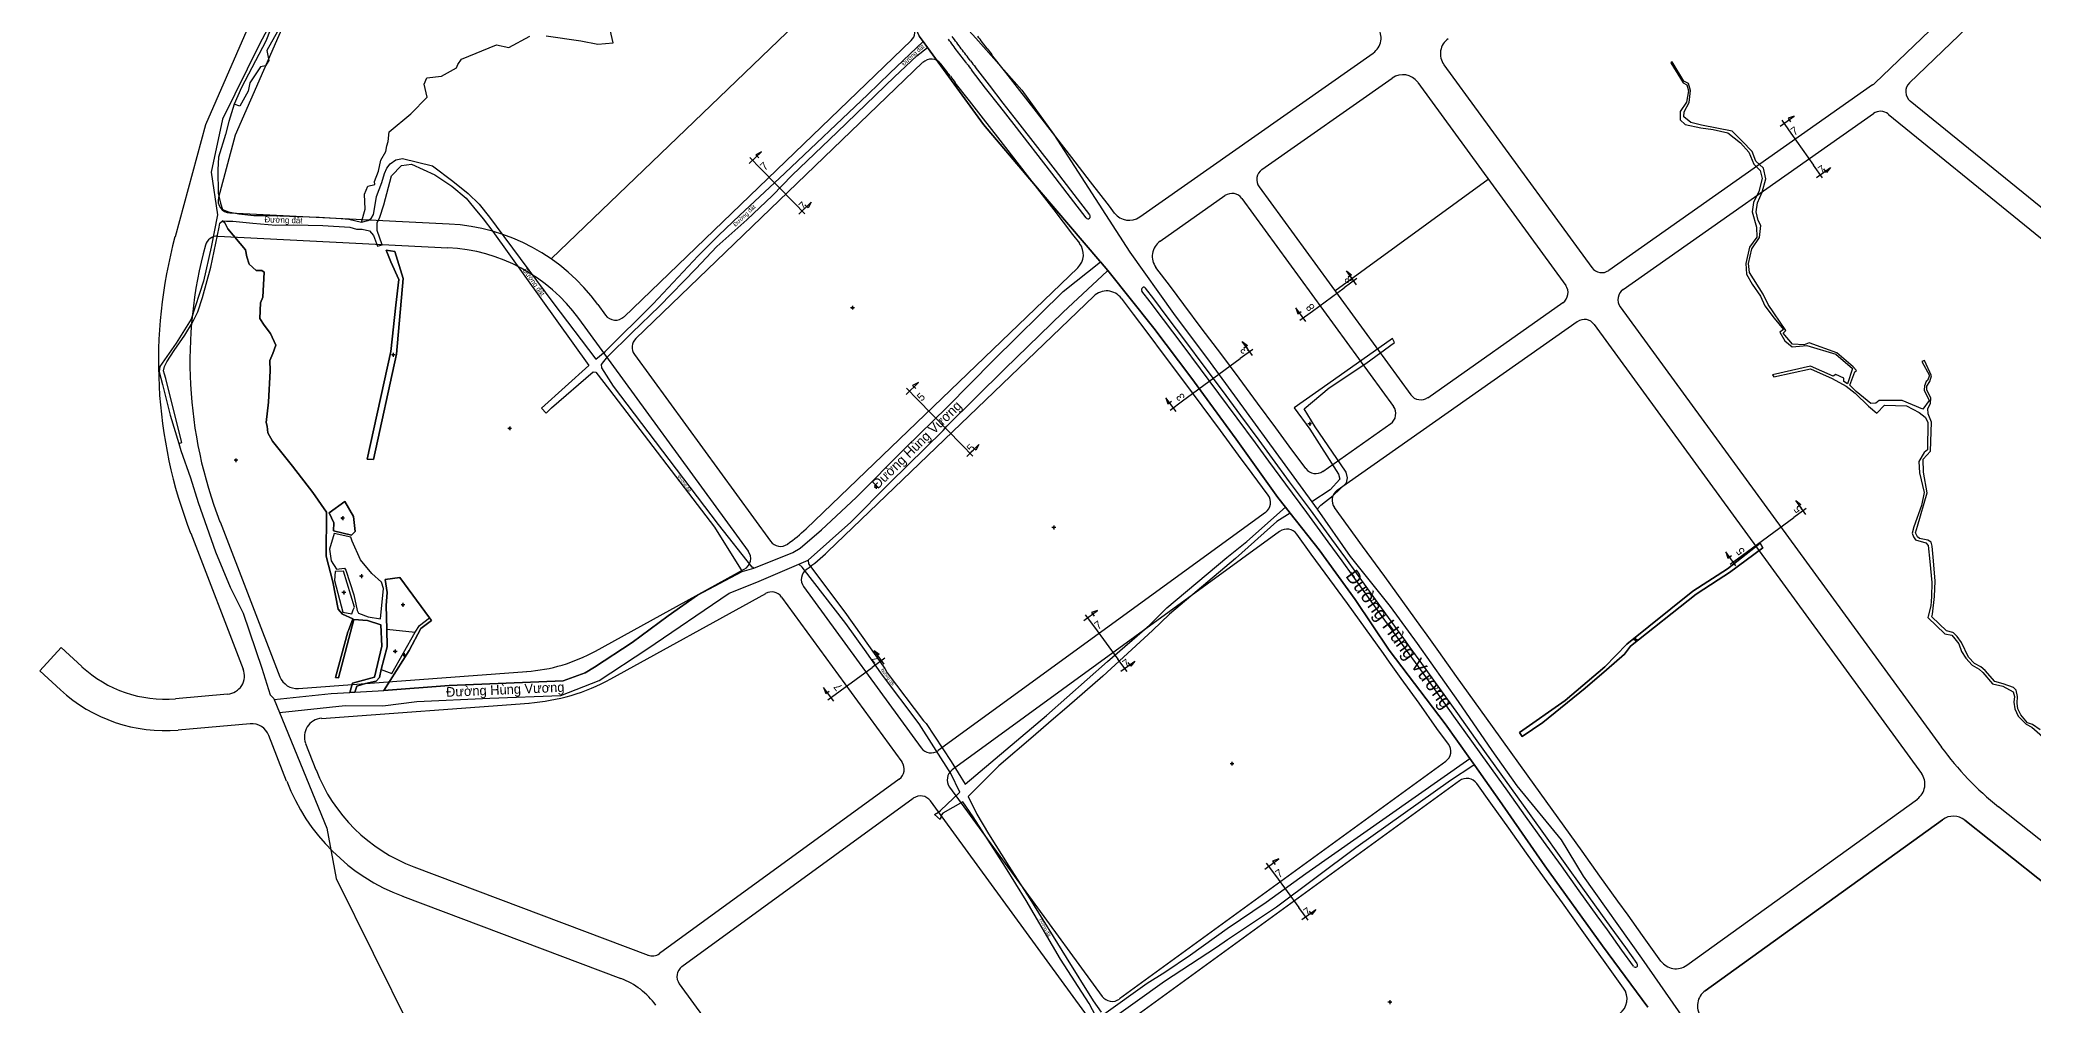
# Model space of a CAD drawing. Extents: x 548357 to 553331, y 1835329 to 1842351.
# Drawn here: x 548357 to 549654, y 1841037 to 1841666 of the extents above; entities that cross this region are included whole.
import ezdxf

# ---------------------------------------------------------------- set-up
doc = ezdxf.new("R2010")
doc.units = 0
for name, color, linetype in [('Level 1', 7, 'Continuous'), ('Level 10', 7, 'Continuous'), ('Level 11', 7, 'Continuous'), ('Level 30', 7, 'Continuous'), ('Level 31', 7, 'Continuous'), ('Level 5', 7, 'Continuous')]:
    doc.layers.add(name, color=color, linetype=linetype)

msp = doc.modelspace()

# ---------------------------------------------------------------- linework, layer by layer
at = {"layer": 'Level 1'}
for points in [[(549489, 1841609.8), (549498.1, 1841616.2)], [(549490.1, 1841613.6), (549495.9, 1841605.3)], [(549498.1, 1841616.2), (549494.2, 1841614.9), (549495.8, 1841612.6)], [(549495.9, 1841605.3), (549510.7, 1841584.4)], [(548818.2, 1841585.4), (548826.2, 1841593.1)], [(548818.6, 1841589.3), (548825.7, 1841582.1)], [(548826.2, 1841593.1), (548822.5, 1841591.2), (548824.5, 1841589.2)], [(548825.7, 1841582.1), (548847.3, 1841559.9)], [(549516.6, 1841576.1), (549510.7, 1841584.4)], [(549512.6, 1841576.4), (549521.7, 1841582.9)], [(549521.7, 1841582.9), (549519.2, 1841579.6), (549517.5, 1841581.9)], [(548854.3, 1841552.7), (548847.3, 1841559.9)], [(548850.4, 1841552.4), (548858.4, 1841560.2)], [(548858.4, 1841560.2), (548856.4, 1841556.5), (548854.4, 1841558.5)], [(549213.6, 1841510.5), (549205.4, 1841504.5)], [(549213.3, 1841506.5), (549206.8, 1841515.5)], [(549206.8, 1841515.5), (549210.1, 1841513), (549207.8, 1841511.4)], [(549184.7, 1841489.4), (549205.4, 1841504.5)], [(549180.3, 1841482.5), (549173.8, 1841491.5)], [(549173.8, 1841491.5), (549175.1, 1841487.5), (549177.4, 1841489.2)], [(549176.5, 1841483.4), (549184.7, 1841489.4)], [(549145.6, 1841460.5), (549139, 1841469.5)], [(549139, 1841469.5), (549142.3, 1841467), (549140, 1841465.3)], [(549100.2, 1841430.9), (549137.7, 1841458.4)], [(549145.8, 1841464.4), (549137.7, 1841458.4)], [(548920.2, 1841435.1), (548928.2, 1841442.9)], [(548928.2, 1841442.9), (548924.5, 1841441), (548926.5, 1841439)], [(548920.6, 1841439.1), (548927.7, 1841431.8)], [(548927.7, 1841431.8), (548956.5, 1841402.2)], [(549095.9, 1841424), (549089.3, 1841433)], [(549089.3, 1841433), (549090.6, 1841429), (549092.9, 1841430.7)], [(549092, 1841424.9), (549100.2, 1841430.9)], [(548963.6, 1841395), (548956.5, 1841402.2)], [(548959.7, 1841394.7), (548967.6, 1841402.5)], [(548967.6, 1841402.5), (548965.6, 1841398.8), (548963.6, 1841400.8)], [(549505.8, 1841357), (549499.2, 1841366)], [(549499.2, 1841366), (549502.5, 1841363.5), (549500.2, 1841361.8)], [(549464.6, 1841330.5), (549497.8, 1841355)], [(549506, 1841360.9), (549497.8, 1841355)], [(549460.2, 1841323.6), (549453.6, 1841332.6)], [(549453.6, 1841332.6), (549455, 1841328.6), (549457.3, 1841330.3)], [(549456.4, 1841324.5), (549464.6, 1841330.5)], [(549035.8, 1841287.9), (549044.8, 1841294.5)], [(549036.8, 1841291.7), (549042.8, 1841283.5)], [(549044.8, 1841294.5), (549040.9, 1841293.1), (549042.6, 1841290.8)], [(549042.8, 1841283.5), (549058, 1841262.8)], [(548906.3, 1841263.4), (548898.1, 1841257.4)], [(548906, 1841259.4), (548899.4, 1841268.4)], [(548899.4, 1841268.4), (548902.8, 1841265.9), (548900.5, 1841264.2)], [(549064, 1841254.7), (549058, 1841262.8)], [(549060, 1841254.9), (549069, 1841261.5)], [(549069, 1841261.5), (549066.5, 1841258.2), (549064.8, 1841260.5)], [(548877.4, 1841242.2), (548898.1, 1841257.4)], [(548873.1, 1841235.3), (548866.5, 1841244.2)], [(548866.5, 1841244.2), (548867.9, 1841240.3), (548870.1, 1841242)], [(548869.2, 1841236.2), (548877.4, 1841242.2)], [(549153.7, 1841126.1), (549162.7, 1841132.7)], [(549162.7, 1841132.7), (549158.7, 1841131.3), (549160.4, 1841129.1)], [(549154.6, 1841130), (549160.6, 1841121.8)], [(549160.6, 1841121.8), (549175.8, 1841101.1)], [(549181.8, 1841092.9), (549175.8, 1841101.1)], [(549177.8, 1841093.2), (549186.8, 1841099.8)], [(549186.8, 1841099.8), (549184.3, 1841096.4), (549182.7, 1841098.7)]]:
    msp.add_lwpolyline(points, dxfattribs=at)
at = {"layer": 'Level 10'}
for p, q in [((548931.4, 1841664.9), (548934.2, 1841661.1)), ((549046.7, 1841521.5), (549051.4, 1841515.7)), ((549184.3, 1841365.2), (549187.7, 1841360.4)), ((549167.1, 1841361.7), (549170.2, 1841357.8)), ((548850.4, 1841324.6), (548856.6, 1841327.2)), ((548813.6, 1841319.9), (548821.1, 1841322.1)), ((548582.3, 1841282.2), (548600.8, 1841280.4)), ((548509, 1841236.5), (548512.4, 1841228.1)), ((548558.3, 1841241), (548561.6, 1841241.2)), ((548561.6, 1841241.2), (548580.4, 1841242.3)), ((549287, 1841198), (549290.3, 1841193.4))]:
    msp.add_line(p, q, dxfattribs=at)
for points in [[(548920.6, 1841973.4), (548905.6, 1841948.3), (548883.1, 1841891.2), (548875.5, 1841841.5), (548856.5, 1841773.4), (548858.7, 1841763.5), (548874.2, 1841755.2), (548908.5, 1841712.8), (548928.8, 1841668.4), (548931.4, 1841664.9)], [(548928.9, 1841956.7), (548908.4, 1841916.8), (548896.9, 1841859.9), (548911.2, 1841820), (548915.3, 1841786.8), (548920.3, 1841787.9), (548922.6, 1841778), (548921.5, 1841719.6), (548939.5, 1841695.8), (548965.7, 1841667.1), (548995.6, 1841633.2), (549016.4, 1841604.4), (549065.9, 1841527.7), (549094.2, 1841487.7), (549118.2, 1841455.8), (549184.3, 1841365.2)], [(548511.8, 1841686.3), (548499.5, 1841663.2), (548475.5, 1841614.3), (548468, 1841579.9), (548472.1, 1841552.1), (548468, 1841530.9), (548463.1, 1841508.9), (548455, 1841484.1), (548445.2, 1841468.4), (548434.6, 1841453.3), (548434.1, 1841449.8), (548436.3, 1841441.5), (548441.4, 1841421.6), (548447, 1841403.1)], [(548509.7, 1841680.5), (548503.6, 1841665.2), (548487.7, 1841634.9), (548483, 1841624.1), (548479.6, 1841612.8), (548477.3, 1841604.4), (548472.8, 1841589.7), (548472.3, 1841581.3), (548472.5, 1841566.2), (548474.2, 1841559.7), (548475.3, 1841555.6), (548479.4, 1841554), (548486, 1841552.6), (548495.7, 1841551.6), (548506.3, 1841551.7), (548538.2, 1841550.5), (548552.6, 1841549.6), (548557.5, 1841549.3), (548565.9, 1841547.3), (548569.9, 1841548.4), (548572.1, 1841549.6), (548573.7, 1841552.3), (548574.1, 1841554.6), (548575.6, 1841564), (548579, 1841573.1), (548580.8, 1841579), (548582.3, 1841582.4), (548584.4, 1841585.2), (548588.2, 1841587.9), (548592.5, 1841588.8), (548612, 1841584), (548625.3, 1841573.9), (548635.3, 1841565.9), (548642.4, 1841559), (548649.2, 1841550.6), (548653.4, 1841544.7), (548690.4, 1841494.9), (548718.4, 1841458), (548724.4, 1841463.1), (548755.7, 1841494.2), (548784.9, 1841525.4), (548798.3, 1841538.8), (548811.8, 1841551.7), (548841.4, 1841579.2), (548895.3, 1841630.5), (548909.7, 1841644.3), (548931.4, 1841664.9)], [(548931.4, 1841664.9), (548928.8, 1841668.4)], [(549402.9, 1841036.1), (549373.5, 1841076), (549335.8, 1841128.1), (549306.3, 1841170.8), (549290.3, 1841193.4), (549287, 1841198), (549271, 1841220.6), (549234.5, 1841268.5), (549234.5, 1841268.5), (549212.4, 1841301.6), (549189, 1841334), (549170.2, 1841357.8), (549167.1, 1841361.7), (549162.1, 1841368.1), (549135, 1841406), (549105.6, 1841446.4), (549081.4, 1841478.2), (549051.4, 1841515.7), (549046.7, 1841521.5), (549046.4, 1841521.9), (549006.8, 1841568.1), (548970.7, 1841610.9), (548934.2, 1841661.1), (548931.4, 1841664.9)], [(548821.1, 1841322.1), (548820.1, 1841322.6), (548798.2, 1841350.4), (548729.8, 1841440.5), (548722.3, 1841452.5), (548722, 1841454.6), (548725.9, 1841459.7), (548741.7, 1841475.3), (548759.8, 1841492.5), (548783.5, 1841516.9), (548797, 1841531.5), (548816.6, 1841548.8), (548833.3, 1841564.6), (548846.2, 1841577.8), (548875.3, 1841605.8), (548912.6, 1841641.9), (548927.3, 1841655.5), (548934.2, 1841661.1)], [(548934.2, 1841661.1), (548970.7, 1841610.9), (549006.8, 1841568.1), (549046.4, 1841521.9), (549046.7, 1841521.5)], [(549586.2, 1841447.4), (549584.9, 1841444.2), (549584.1, 1841443.6), (549583, 1841440.7), (549582.8, 1841437.8), (549585.9, 1841431.2), (549581.8, 1841425.6), (549568.3, 1841431.1), (549553.5, 1841431.1), (549551.3, 1841429.4), (549548.1, 1841429.3), (549538.4, 1841437), (549534.4, 1841441.2), (549537.7, 1841449.9), (549538.7, 1841450.7), (549536.6, 1841453.1), (549525.9, 1841462.1), (549507.8, 1841468.8), (549504.6, 1841467.4), (549497, 1841467.8), (549491, 1841475), (549492.7, 1841476.7), (549481.1, 1841493.7), (549477.9, 1841500.4), (549469, 1841514.4), (549468.5, 1841520.3), (549470.6, 1841530), (549475.5, 1841537.3), (549476.4, 1841545), (549474.6, 1841548.4), (549473.3, 1841554.1), (549474.3, 1841559.9), (549477.2, 1841566.8), (549479.6, 1841575.5), (549478.2, 1841582.5), (549473.2, 1841587.1), (549470.9, 1841593.3), (549464.3, 1841600.1), (549457.7, 1841606.5), (549437.8, 1841610.5), (549430.8, 1841612.1), (549426.3, 1841615.9), (549426.6, 1841619.2), (549429.9, 1841625.2), (549430.7, 1841632.9), (549429.3, 1841637.5), (549426.4, 1841639.1), (549418.8, 1841651.6), (549417.9, 1841651.1), (549425.8, 1841638.1)], [(549425.8, 1841638.1), (549428.3, 1841636.7), (549429.4, 1841632.8), (549428.1, 1841625.5), (549423.9, 1841619.4), (549424, 1841613.9), (549427.3, 1841610.9), (549437.4, 1841608.8), (549445.4, 1841607.7), (549454.9, 1841605.4), (549463.3, 1841599), (549468.7, 1841592.8), (549471.9, 1841585.1), (549476.1, 1841581), (549477.3, 1841575.8), (549475.1, 1841567.3), (549471.6, 1841560.1), (549470.9, 1841554.1), (549473.6, 1841544.1), (549473.8, 1841537.6), (549469.1, 1841531.1), (549466.6, 1841520.3), (549467.1, 1841513.4), (549470.9, 1841506.8), (549476.3, 1841499), (549479, 1841492.7), (549485.1, 1841484.8), (549491.1, 1841477.3), (549488.9, 1841475.6), (549492.1, 1841470.1), (549496.9, 1841466.1), (549506.4, 1841466.9), (549525.3, 1841461.4), (549536.1, 1841452.1), (549532.8, 1841442), (549530.5, 1841443.5), (549530.5, 1841445.6), (549525.2, 1841448), (549523.6, 1841447.1), (549508.7, 1841453.5), (549484, 1841447.9), (549484.8, 1841446.5), (549508.7, 1841451.7), (549522.9, 1841445.4), (549532, 1841440.6), (549537.8, 1841435.9), (549546.5, 1841427.4), (549551.9, 1841423), (549556.8, 1841428.1), (549571.3, 1841427.7), (549579.4, 1841423.4), (549583.3, 1841420.4)], [(548501.6, 1841498.4), (548502.6, 1841514.8), (548500.9, 1841515.7), (548497.2, 1841515.9), (548492.8, 1841519.9), (548491.2, 1841524.6), (548490.4, 1841529.3), (548478.8, 1841542.9), (548476.9, 1841546.8), (548475.5, 1841548.1), (548475.5, 1841548.1), (548478, 1841548), (548482.1, 1841548), (548495.1, 1841546.7), (548510, 1841545.3), (548521.5, 1841545.5), (548540.6, 1841545.1), (548558.3, 1841544.1), (548562.5, 1841542.7), (548566.2, 1841542.8), (548571.1, 1841541.7), (548573.7, 1841538.7), (548576.3, 1841531.7), (548579.2, 1841532.6), (548576, 1841541.8), (548576.1, 1841546.9), (548577.7, 1841550.5), (548580.4, 1841558.5), (548585.4, 1841577.5), (548591.9, 1841584.2), (548598.3, 1841585.1), (548613.6, 1841578.1), (548624.7, 1841570.8), (548633.9, 1841563), (548638.8, 1841557.1), (548645, 1841549.5), (548651.4, 1841541.1), (548713.8, 1841453.9), (548682.9, 1841426.2), (548686, 1841422.9), (548689.5, 1841426.4), (548716.6, 1841449.8), (548718.3, 1841449.7), (548727.2, 1841438.1), (548795.6, 1841348.6), (548813.6, 1841319.9), (548784.6, 1841304.4), (548765.3, 1841291), (548741.9, 1841273.5), (548717.4, 1841257.6), (548711.3, 1841253.9), (548697.1, 1841248.6), (548622.9, 1841245.6)], [(548475.5, 1841548.1), (548475.5, 1841548.1), (548482.1, 1841548), (548495.1, 1841546.7), (548510, 1841545.3), (548521.5, 1841545.5), (548540.6, 1841545.1), (548558.3, 1841544.1), (548562.5, 1841542.7), (548566.2, 1841542.8), (548571.1, 1841541.7), (548573.7, 1841538.7), (548576.3, 1841531.7), (548579.2, 1841532.6), (548576, 1841541.8), (548576.1, 1841546.9), (548577.7, 1841550.5), (548580.4, 1841558.5), (548585.4, 1841577.5), (548591.9, 1841584.2), (548598.3, 1841585.1), (548613.6, 1841578.1), (548624.7, 1841570.8), (548633.9, 1841563), (548638.8, 1841557.1), (548645, 1841549.5), (548651.4, 1841541.1), (548713.8, 1841453.9), (548682.9, 1841426.2), (548686, 1841422.9), (548689.5, 1841426.4), (548716.6, 1841449.8), (548718.3, 1841449.7), (548727.2, 1841438.1), (548795.6, 1841348.6), (548813.6, 1841319.9)], [(548447, 1841403.1), (548448.9, 1841403.8), (548440, 1841439.2), (548438.5, 1841445.5), (548437.6, 1841448.4), (548437, 1841450.5), (548437.7, 1841453.3), (548439.1, 1841456.4), (548443.9, 1841463.7), (548450.9, 1841473.6), (548455.8, 1841482), (548459.4, 1841489), (548462.4, 1841498.2), (548467.8, 1841517.9), (548473.2, 1841544.1), (548473.7, 1841546.7), (548475.5, 1841548.1)], [(548475.5, 1841548.1), (548476.9, 1841546.8), (548478.8, 1841542.9), (548490.4, 1841529.3), (548491.2, 1841524.6), (548492.8, 1841519.9), (548497.2, 1841515.9), (548500.9, 1841515.7), (548502.6, 1841514.8), (548501.6, 1841498.4), (548500.1, 1841494.7), (548499.7, 1841484.6), (548502.5, 1841480.3), (548506.6, 1841474.8), (548510.2, 1841467.1), (548508.2, 1841461.7), (548506.2, 1841457.2), (548506.5, 1841450.5), (548505.4, 1841430), (548503.8, 1841416.8), (548504.4, 1841414.4), (548504.8, 1841410.1), (548508, 1841404.7), (548520.9, 1841388.3), (548534.1, 1841371.2), (548543, 1841358.5), (548542.8, 1841329.7), (548547.3, 1841313), (548550.6, 1841295.3), (548553.4, 1841292), (548560.3, 1841289.1), (548557.3, 1841281.5), (548556.9, 1841280.6), (548549, 1841250.8), (548550.8, 1841250.6), (548560.9, 1841288.6), (548569.8, 1841287.9), (548578.4, 1841285.1), (548579.1, 1841271.2), (548574.3, 1841251), (548560.1, 1841247.2), (548558.3, 1841241)], [(548593, 1841510.5), (548588.7, 1841461.3), (548573.7, 1841392.7), (548569.5, 1841392.9), (548584.9, 1841463), (548588.2, 1841493.3), (548590.1, 1841510), (548585, 1841521.4), (548581.9, 1841529.1), (548587.5, 1841528.2), (548593, 1841510.5)], [(548821.1, 1841322.1), (548846.6, 1841332.1), (548851.4, 1841335), (548865.2, 1841346.9), (548887.7, 1841368.1), (548919.9, 1841400.4), (548947, 1841426.9), (548977.2, 1841457.4), (549022.4, 1841502.1), (549046.7, 1841521.5)], [(548856.6, 1841327.2), (548884.3, 1841352), (548909.6, 1841377.5), (548944.3, 1841411.6), (548946.7, 1841414.4), (548984.3, 1841451.6), (549022.4, 1841488.7), (549051, 1841515.4), (549051.4, 1841515.7)], [(549051.4, 1841515.7), (549081.4, 1841478.2), (549105.6, 1841446.4), (549135, 1841406), (549162.1, 1841368.1), (549167.1, 1841361.7)], [(548622.9, 1841245.6), (548580.4, 1841242.3), (548596.8, 1841268.4), (548604.4, 1841282.7), (548611.3, 1841288), (548610.1, 1841289.7), (548590.7, 1841315.9), (548581.2, 1841314.6), (548582.6, 1841306.2), (548581.8, 1841297.6), (548582.3, 1841282.2), (548582.5, 1841270.7), (548578.6, 1841256), (548577.5, 1841250.9), (548575.5, 1841248.4), (548568.4, 1841246.9), (548562.9, 1841245.1), (548561.6, 1841241.2), (548558.3, 1841241), (548560.1, 1841247.2), (548574.3, 1841251), (548579.1, 1841271.2), (548578.4, 1841285.1), (548569.8, 1841287.9), (548560.9, 1841288.6), (548550.8, 1841250.6), (548549, 1841250.8), (548556.9, 1841280.6), (548557.3, 1841281.5), (548560.3, 1841289.1), (548553.4, 1841292), (548550.6, 1841295.3), (548547.3, 1841313), (548542.8, 1841329.7), (548543, 1841358.5), (548534.1, 1841371.2), (548520.9, 1841388.3), (548508, 1841404.7), (548504.8, 1841410.1), (548504.4, 1841414.4), (548503.8, 1841416.8), (548505.4, 1841430), (548506.5, 1841450.5), (548506.2, 1841457.2), (548508.2, 1841461.7), (548510.2, 1841467.1), (548506.6, 1841474.8), (548502.5, 1841480.3), (548499.7, 1841484.6), (548500.1, 1841494.7), (548501.6, 1841498.4)], [(549187.7, 1841360.4), (549190.2, 1841363), (549198.2, 1841369.4), (549206.8, 1841377.6), (549207.4, 1841380.9), (549206.6, 1841384.5), (549206.2, 1841385.2), (549186.5, 1841414), (549179.2, 1841425.8), (549195.5, 1841439.4), (549219.3, 1841455.2), (549238.1, 1841468.9), (549236.8, 1841471.5), (549194.6, 1841441.7), (549172.7, 1841426.4), (549183, 1841412.4), (549201.7, 1841383.2), (549202.4, 1841380), (549196.2, 1841372.9), (549184.3, 1841365.2)], [(549658.3, 1841216.7), (549653.3, 1841220.2), (549650, 1841221.2), (549645.6, 1841226.5), (549643.6, 1841230.3), (549643.3, 1841234.2), (549643.4, 1841238.5), (549642.5, 1841242.5), (549640.8, 1841244.2), (549634.2, 1841246.7), (549628.8, 1841248.1), (549622.4, 1841255.4), (549619.7, 1841257.7), (549615.4, 1841259.9), (549611.5, 1841264.1), (549607.1, 1841273.6), (549604.1, 1841277.4), (549601.9, 1841279.8), (549601.3, 1841280.1), (549597.3, 1841281.1), (549587.8, 1841290.4), (549588.2, 1841292), (549589.4, 1841303.5), (549589.9, 1841313.5), (549588.7, 1841326.7), (549588, 1841336.4), (549587.3, 1841338.9), (549585.2, 1841340.2), (549579.7, 1841341.4), (549578.3, 1841342.5), (549577.1, 1841344.9), (549578.3, 1841349.3), (549584.7, 1841371), (549582.2, 1841384.6), (549582, 1841392.9), (549586.9, 1841398.1), (549587.4, 1841417), (549585.3, 1841422.5), (549585.2, 1841426), (549586.9, 1841429.2), (549587, 1841433), (549584.4, 1841437.9), (549584.4, 1841440.5), (549586.3, 1841443.5), (549587.5, 1841447.3), (549582.9, 1841457.1), (549581.3, 1841456.6), (549586.2, 1841447.4)], [(549583.3, 1841420.4), (549585.1, 1841417), (549584.8, 1841399.1), (549582.7, 1841397.4), (549579.2, 1841391.4), (549579.7, 1841384.1), (549582.8, 1841371.2), (549580.9, 1841362.7), (549576.1, 1841348.8), (549574.9, 1841344.8), (549575.7, 1841342.3), (549577.1, 1841340.5), (549583.7, 1841338.4), (549585.3, 1841336.7), (549586.4, 1841326.4), (549587.6, 1841312.6), (549587.5, 1841303.6), (549587.1, 1841297.5), (549585.4, 1841290.7), (549585.1, 1841289.8), (549596.2, 1841279.3), (549600.8, 1841278.4), (549602.7, 1841276), (549605.2, 1841272.7), (549607, 1841267.8), (549609.8, 1841263.4), (549614, 1841258.8), (549618.4, 1841256.2), (549621, 1841254.1), (549627.2, 1841246.7), (549634, 1841245.1), (549640.7, 1841241.5), (549641.4, 1841238.4), (549641.1, 1841234.8), (549641.8, 1841230.3), (549643.9, 1841225.6), (549649, 1841220.4), (549652.7, 1841218.4), (549663.3, 1841209.1)], [(548447, 1841403.1), (548448.3, 1841398.7), (548454.5, 1841380.8), (548459.6, 1841364.7), (548470.9, 1841332.7), (548480.3, 1841309.7), (548488.9, 1841292.6), (548501, 1841256.9), (548506.5, 1841239.5), (548508.8, 1841237.1), (548509, 1841236.5)], [(548561.8, 1841345.9), (548559.4, 1841343.5), (548547.6, 1841346.4), (548547.8, 1841351.6), (548544.8, 1841358.1), (548554.9, 1841365.5), (548560.6, 1841355.7), (548561.8, 1841345.9)], [(548856.6, 1841327.2), (548856.8, 1841324.9), (548880.4, 1841293.4), (548906.4, 1841256.7), (548907.9, 1841253.9), (548931.5, 1841222.5), (548933.2, 1841220.8), (548949.5, 1841196.1), (548958.7, 1841181.3), (549011.7, 1841226.1), (549051.2, 1841261.3), (549078.7, 1841284.8), (549090, 1841296.2), (549128.9, 1841329), (549141.9, 1841339.3), (549167.1, 1841361.7)], [(549170.2, 1841357.8), (549161.5, 1841352.3), (549134.5, 1841328.2), (549091.7, 1841292.1), (549080.5, 1841281.5), (549048.2, 1841251.6), (549024.8, 1841231.2), (549014.6, 1841222.5), (549003, 1841212.4), (548980.6, 1841193.3), (548960.7, 1841173.4), (548966.2, 1841161.8), (548973.9, 1841149.1), (548987.1, 1841128), (549000.8, 1841106.7), (549024.3, 1841068.6), (549042, 1841040.2), (549047.2, 1841033)], [(549170.2, 1841357.8), (549189, 1841334), (549212.4, 1841301.6), (549234.5, 1841268.5), (549234.5, 1841268.5), (549271, 1841220.6), (549287, 1841198)], [(549187.7, 1841360.4), (549209.1, 1841329.6), (549235.2, 1841297.1), (549252.9, 1841272.9), (549279.4, 1841235.2), (549301.4, 1841203.3), (549317.6, 1841180.2), (549346.4, 1841145.2), (549360.8, 1841121.4), (549398.8, 1841068), (549434.6, 1841016.7), (549488, 1840943.8), (549493.3, 1840936.8), (549497.1, 1840931.4), (549508.4, 1840916.1), (549558.6, 1840850.1), (549590.5, 1840810), (549641.6, 1840748.2), (549643.7, 1840750), (549647, 1840746.2), (549644.9, 1840744.4), (549669.5, 1840714.9)], [(548580.1, 1841308.7), (548578.9, 1841312.9), (548572.6, 1841318.5), (548565.2, 1841327.5), (548559.8, 1841339.6), (548558.8, 1841342.1), (548548, 1841344.6), (548545.1, 1841334.4), (548546.1, 1841326.7), (548549.5, 1841321.3), (548554.8, 1841321.9), (548555.7, 1841320.7), (548560.8, 1841304.6), (548563, 1841294.4), (548563.4, 1841293.5), (548564, 1841292.7), (548570.2, 1841290.4), (548578.2, 1841288.9), (548580.1, 1841308.7)], [(549477.8, 1841335.2), (549456, 1841319.2), (549448.7, 1841314.5), (549434.4, 1841305), (549391.7, 1841271.3), (549387.8, 1841266.1), (549376.1, 1841255.7), (549362.2, 1841243.8), (549334.6, 1841221.4), (549321.2, 1841212.4), (549319.4, 1841215.1), (549349.1, 1841235.8), (549374.9, 1841257.7), (549389.3, 1841272.5), (549432.1, 1841307.1), (549454.7, 1841321.5), (549476.1, 1841338.2), (549477.8, 1841335.2)], [(548512.4, 1841228.1), (548555.2, 1841232.6), (548579.8, 1841232.3), (548601.8, 1841235.1), (548649.4, 1841237.3), (548695.5, 1841239), (548720.4, 1841248.8), (548751.6, 1841269.2), (548805.1, 1841305.8), (548823, 1841312.9), (548850.4, 1841324.6)], [(548561.3, 1841296.5), (548559, 1841304.4), (548554.2, 1841320), (548548.8, 1841319.9), (548548.2, 1841313.9), (548553.8, 1841293.4), (548559.5, 1841292.3), (548560.4, 1841294.8), (548561.3, 1841296.5)], [(548580.4, 1841242.3), (548622.9, 1841245.6), (548697.1, 1841248.6), (548711.3, 1841253.9), (548717.4, 1841257.6), (548741.9, 1841273.5), (548765.3, 1841291), (548784.6, 1841304.4), (548813.6, 1841319.9)], [(548582.3, 1841282.2), (548581.8, 1841297.6), (548582.6, 1841306.2), (548581.2, 1841314.6), (548590.7, 1841315.9), (548610.1, 1841289.7)], [(549047.9, 1841022.5), (549039.3, 1841038.6), (549020.7, 1841067.5), (548998.3, 1841105.6), (548984.9, 1841127.3), (548963.9, 1841160.1), (548957.2, 1841169.9), (548944.1, 1841162.4), (548943.2, 1841161.3), (548942.3, 1841158.3), (548938.8, 1841161.7), (548941.3, 1841163.1), (548942.6, 1841164.2), (548955.1, 1841176.2), (548949.3, 1841188.3), (548928.7, 1841220.6), (548904.3, 1841253.3), (548894.3, 1841267.5), (548881.1, 1841285.9), (548852.5, 1841322.7), (548850.4, 1841324.6)], [(548610.1, 1841289.7), (548611.3, 1841288), (548604.4, 1841282.7), (548596.8, 1841268.4), (548580.4, 1841242.3)], [(548600.8, 1841280.4), (548603.5, 1841284.6), (548610.1, 1841289.7)], [(548578.6, 1841256), (548582.5, 1841270.7), (548582.3, 1841282.2)], [(548578.6, 1841256), (548585.6, 1841253.4), (548600.8, 1841280.4)], [(548561.6, 1841241.2), (548562.9, 1841245.1), (548568.4, 1841246.9), (548575.5, 1841248.4), (548577.5, 1841250.9), (548578.6, 1841256)], [(548509, 1841236.5), (548546.2, 1841240.3), (548558.3, 1841241)], [(548512.4, 1841228.1), (548543.2, 1841152.6), (548549.4, 1841120), (548597.6, 1841022.7)], [(549049, 1841031.6), (549077.2, 1841051.8), (549088.5, 1841059), (549105.2, 1841070.3), (549129.1, 1841087.3), (549154.5, 1841104.5), (549180.4, 1841123.1), (549287, 1841198)], [(549290.3, 1841193.4), (549289, 1841193.2), (549274.4, 1841183.7), (549212.8, 1841139.8), (549161.2, 1841101.2), (549129.3, 1841080.1), (549122.3, 1841075.1), (549088.4, 1841052.8), (549050.2, 1841025.5)], [(549290.3, 1841193.4), (549306.3, 1841170.8), (549335.8, 1841128.1), (549373.5, 1841076), (549402.9, 1841036.1)]]:
    msp.add_lwpolyline(points, dxfattribs=at)
for points in [[(548593, 1841510.5), (548587.5, 1841528.2), (548581.9, 1841529.1), (548585, 1841521.4), (548590.1, 1841510), (548588.2, 1841493.3), (548584.9, 1841463), (548569.5, 1841392.9), (548573.7, 1841392.7), (548588.7, 1841461.3)], [(549196.2, 1841372.9), (549184.3, 1841365.2), (549187.7, 1841360.4), (549190.2, 1841363), (549198.2, 1841369.4), (549206.8, 1841377.6), (549207.4, 1841380.9), (549206.6, 1841384.5), (549206.2, 1841385.2), (549186.5, 1841414), (549179.2, 1841425.8), (549195.5, 1841439.4), (549219.3, 1841455.2), (549238.1, 1841468.9), (549236.8, 1841471.5), (549194.6, 1841441.7), (549172.7, 1841426.4), (549183, 1841412.4), (549201.7, 1841383.2), (549202.4, 1841380)], [(548561.8, 1841345.9), (548560.6, 1841355.7), (548554.9, 1841365.5), (548544.8, 1841358.1), (548547.8, 1841351.6), (548547.6, 1841346.4), (548559.4, 1841343.5)], [(548578.2, 1841288.9), (548580.1, 1841308.7), (548578.9, 1841312.9), (548572.6, 1841318.5), (548565.2, 1841327.5), (548559.8, 1841339.6), (548558.8, 1841342.1), (548548, 1841344.6), (548545.1, 1841334.4), (548546.1, 1841326.7), (548549.5, 1841321.3), (548554.8, 1841321.9), (548555.7, 1841320.7), (548560.8, 1841304.6), (548563, 1841294.4), (548563.4, 1841293.5), (548564, 1841292.7), (548570.2, 1841290.4)], [(549477.8, 1841335.2), (549476.1, 1841338.2), (549454.7, 1841321.5), (549432.1, 1841307.1), (549389.3, 1841272.5), (549374.9, 1841257.7), (549349.1, 1841235.8), (549319.4, 1841215.1), (549321.2, 1841212.4), (549334.6, 1841221.4), (549362.2, 1841243.8), (549376.1, 1841255.7), (549387.8, 1841266.1), (549391.7, 1841271.3), (549434.4, 1841305), (549448.7, 1841314.5), (549456, 1841319.2)], [(548560.4, 1841294.8), (548561.3, 1841296.5), (548559, 1841304.4), (548554.2, 1841320), (548548.8, 1841319.9), (548548.2, 1841313.9), (548553.8, 1841293.4), (548559.5, 1841292.3)]]:
    msp.add_lwpolyline(points, close=True, dxfattribs=at)
at = {"layer": 'Level 11'}
for p, q in [((548884.7, 1841491.6), (548884.1, 1841491.6)), ((548885.3, 1841492.3), (548884.7, 1841491.6)), ((548884.7, 1841491.6), (548885.3, 1841491)), ((548885.3, 1841492.9), (548885.3, 1841492.3)), ((548886, 1841491.6), (548885.3, 1841492.3)), ((548885.3, 1841491), (548886, 1841491.6)), ((548885.3, 1841491), (548885.3, 1841490.4)), ((548886.6, 1841491.6), (548886, 1841491.6)), ((548585.9, 1841460.9), (548585.3, 1841460.9)), ((548586.5, 1841461.6), (548585.9, 1841460.9)), ((548585.9, 1841460.9), (548586.5, 1841460.3)), ((548586.5, 1841462.2), (548586.5, 1841461.6)), ((548587.1, 1841460.9), (548586.5, 1841461.6)), ((548586.5, 1841460.3), (548587.1, 1841460.9)), ((548586.5, 1841460.3), (548586.5, 1841459.7)), ((548587.8, 1841460.9), (548587.1, 1841460.9)), ((549182.9, 1841416.6), (549182.2, 1841415.9)), ((549182.9, 1841417.2), (549182.9, 1841416.6)), ((549183.5, 1841415.9), (549182.9, 1841416.6)), ((548661.6, 1841413), (548661, 1841413)), ((548662.3, 1841413.7), (548661.6, 1841413)), ((548661.6, 1841413), (548662.3, 1841412.4)), ((548662.3, 1841414.3), (548662.3, 1841413.7)), ((548662.9, 1841413), (548662.3, 1841413.7)), ((548662.3, 1841412.4), (548662.9, 1841413)), ((548662.3, 1841412.4), (548662.3, 1841411.8)), ((548663.5, 1841413), (548662.9, 1841413)), ((549182.2, 1841415.9), (549181.6, 1841415.9)), ((549182.2, 1841415.9), (549182.9, 1841415.3)), ((549182.9, 1841415.3), (549183.5, 1841415.9)), ((549182.9, 1841415.3), (549182.9, 1841414.7)), ((549184.1, 1841415.9), (549183.5, 1841415.9)), ((548483.5, 1841392.3), (548482.9, 1841392.3)), ((548484.1, 1841392.9), (548483.5, 1841392.3)), ((548483.5, 1841392.3), (548484.1, 1841391.7)), ((548484.1, 1841393.5), (548484.1, 1841392.9)), ((548484.8, 1841392.3), (548484.1, 1841392.9)), ((548484.1, 1841391.7), (548484.8, 1841392.3)), ((548484.1, 1841391.7), (548484.1, 1841391)), ((548485.4, 1841392.3), (548484.8, 1841392.3)), ((548900.1, 1841374.8), (548899.5, 1841374.8)), ((548900.7, 1841375.5), (548900.1, 1841374.8)), ((548900.1, 1841374.8), (548900.7, 1841374.2)), ((548900.7, 1841376.1), (548900.7, 1841375.5)), ((548901.3, 1841374.8), (548900.7, 1841375.5)), ((548900.7, 1841374.2), (548901.3, 1841374.8)), ((548900.7, 1841374.2), (548900.7, 1841373.6)), ((548902, 1841374.8), (548901.3, 1841374.8)), ((548552.9, 1841354.5), (548552.3, 1841354.5)), ((548553.6, 1841355.1), (548552.9, 1841354.5)), ((548552.9, 1841354.5), (548553.6, 1841353.9)), ((548553.6, 1841355.8), (548553.6, 1841355.1)), ((548554.2, 1841354.5), (548553.6, 1841355.1)), ((548553.6, 1841353.9), (548554.2, 1841354.5)), ((548553.6, 1841353.9), (548553.6, 1841353.3)), ((548554.8, 1841354.5), (548554.2, 1841354.5)), ((549015.7, 1841348.5), (549015.1, 1841348.5)), ((549016.3, 1841349.1), (549015.7, 1841348.5)), ((549015.7, 1841348.5), (549016.3, 1841347.8)), ((549016.3, 1841349.7), (549016.3, 1841349.1)), ((549016.9, 1841348.5), (549016.3, 1841349.1)), ((549016.3, 1841347.8), (549016.9, 1841348.5)), ((549016.3, 1841347.8), (549016.3, 1841347.2)), ((549017.6, 1841348.5), (549016.9, 1841348.5)), ((548565.2, 1841316.7), (548564.5, 1841316.7)), ((548565.8, 1841317.3), (548565.2, 1841316.7)), ((548565.2, 1841316.7), (548565.8, 1841316.1)), ((548565.8, 1841318), (548565.8, 1841317.3)), ((548566.4, 1841316.7), (548565.8, 1841317.3)), ((548565.8, 1841316.1), (548566.4, 1841316.7)), ((548565.8, 1841316.1), (548565.8, 1841315.5)), ((548567, 1841316.7), (548566.4, 1841316.7)), ((548553.8, 1841306.1), (548553.1, 1841306.1)), ((548554.4, 1841306.8), (548553.8, 1841306.1)), ((548553.8, 1841306.1), (548554.4, 1841305.5)), ((548554.4, 1841307.4), (548554.4, 1841306.8)), ((548555, 1841306.1), (548554.4, 1841306.8)), ((548554.4, 1841305.5), (548555, 1841306.1)), ((548554.4, 1841305.5), (548554.4, 1841304.9)), ((548555.6, 1841306.1), (548555, 1841306.1)), ((548592.2, 1841298.1), (548591.6, 1841298.1)), ((548592.8, 1841298.8), (548592.2, 1841298.1)), ((548592.2, 1841298.1), (548592.8, 1841297.5)), ((548592.8, 1841299.4), (548592.8, 1841298.8)), ((548593.5, 1841298.1), (548592.8, 1841298.8)), ((548592.8, 1841297.5), (548593.5, 1841298.1)), ((548592.8, 1841297.5), (548592.8, 1841296.9)), ((548594.1, 1841298.1), (548593.5, 1841298.1)), ((549394.2, 1841275.3), (549393.6, 1841275.3)), ((549394.8, 1841275.9), (549394.2, 1841275.3)), ((549394.2, 1841275.3), (549394.8, 1841274.7)), ((549394.8, 1841276.6), (549394.8, 1841275.9)), ((549395.4, 1841275.3), (549394.8, 1841275.9)), ((549394.8, 1841274.7), (549395.4, 1841275.3)), ((549394.8, 1841274.7), (549394.8, 1841274.1)), ((549396.1, 1841275.3), (549395.4, 1841275.3)), ((548587.1, 1841267.8), (548586.5, 1841267.8)), ((548587.7, 1841268.5), (548587.1, 1841267.8)), ((548587.1, 1841267.8), (548587.7, 1841267.2)), ((548587.7, 1841269.1), (548587.7, 1841268.5)), ((548588.4, 1841267.8), (548587.7, 1841268.5)), ((548587.7, 1841267.2), (548588.4, 1841267.8)), ((548587.7, 1841267.2), (548587.7, 1841266.6)), ((548589, 1841267.8), (548588.4, 1841267.8)), ((548593, 1841265.4), (548592.4, 1841265.4)), ((548593.7, 1841266.1), (548593, 1841265.4)), ((548593, 1841265.4), (548593.7, 1841264.8)), ((548593.7, 1841266.7), (548593.7, 1841266.1)), ((548594.3, 1841265.4), (548593.7, 1841266.1)), ((548593.7, 1841264.8), (548594.3, 1841265.4)), ((548593.7, 1841264.8), (548593.7, 1841264.2)), ((548594.9, 1841265.4), (548594.3, 1841265.4)), ((549132.3, 1841196), (549132.3, 1841195.3)), ((549131.7, 1841194.7), (549131.1, 1841194.7)), ((549132.3, 1841195.3), (549131.7, 1841194.7)), ((549131.7, 1841194.7), (549132.3, 1841194.1)), ((549133, 1841194.7), (549132.3, 1841195.3)), ((549132.3, 1841194.1), (549133, 1841194.7)), ((549132.3, 1841194.1), (549132.3, 1841193.5)), ((549133.6, 1841194.7), (549133, 1841194.7)), ((549235.1, 1841040.7), (549235.1, 1841040.1)), ((549234.5, 1841039.5), (549233.8, 1841039.5)), ((549235.1, 1841040.1), (549234.5, 1841039.5)), ((549234.5, 1841039.5), (549235.1, 1841038.9)), ((549235.7, 1841039.5), (549235.1, 1841040.1)), ((549235.1, 1841038.9), (549235.7, 1841039.5)), ((549235.1, 1841038.9), (549235.1, 1841038.2)), ((549236.3, 1841039.5), (549235.7, 1841039.5))]:
    msp.add_line(p, q, dxfattribs=at)
for centre in [(548885.3, 1841491.6), (548586.5, 1841460.9), (548662.3, 1841413), (549182.9, 1841415.9), (548484.1, 1841392.3), (548900.7, 1841374.8), (548553.6, 1841354.5), (549016.3, 1841348.5), (548565.8, 1841316.7), (548554.4, 1841306.1), (548592.8, 1841298.1), (549394.8, 1841275.3), (548587.7, 1841267.8), (548593.7, 1841265.4), (549132.3, 1841194.7), (549235.1, 1841039.5)]:
    msp.add_circle(centre, 0.15, dxfattribs=at)
at = {"layer": 'Level 30'}
for points in [[(548531.6, 1841765), (548464.3, 1841610.7)], [(548550.4, 1841756.8), (548483.7, 1841603.9)], [(548897.3, 1841723.5), (548689.3, 1841523.4)], [(549637.3, 1841721.1), (549550.6, 1841637.8)], [(549573.2, 1841638), (549648.5, 1841710.4)], [(548923.6, 1841665.5), (548736.7, 1841485.7)], [(548931, 1841651.2), (548744.3, 1841471.6)], [(548985.1, 1841644.8), (548975.9, 1841656.5)], [(549072.3, 1841550.7), (549224.2, 1841657.4)], [(549270.2, 1841649.8), (549366.4, 1841517.7)], [(548961.4, 1841626.3), (548952.2, 1841638.1)], [(548972, 1841634.6), (548962.9, 1841646.4)], [(548974.4, 1841636.5), (548965.3, 1841648.2)], [(548994.2, 1841633), (548985.1, 1841644.8)], [(549151.8, 1841581.5), (549236.6, 1841641.1)], [(549253.2, 1841638.3), (549349.5, 1841506.1)], [(548970.5, 1841614.6), (548961.4, 1841626.3)], [(548981.2, 1841622.9), (548972, 1841634.6)], [(548983.5, 1841624.7), (548974.4, 1841636.5)], [(548992.9, 1841612.7), (548983.5, 1841624.7)], [(549003.6, 1841621), (548994.2, 1841633)], [(549549.2, 1841636.6), (549377.5, 1841515.9)], [(549750.5, 1841482.3), (549573.7, 1841626)], [(548979.9, 1841602.6), (548970.5, 1841614.6)], [(548990.6, 1841610.9), (548981.2, 1841622.9)], [(549015.1, 1841579.2), (548990.6, 1841610.9)], [(549017.4, 1841581.1), (548992.9, 1841612.7)], [(549028.1, 1841589.3), (549003.6, 1841621)], [(549386.8, 1841503.5), (549549.7, 1841618)], [(549559.3, 1841617.7), (550232.2, 1841071)], [(548464.3, 1841610.7), (548444.5, 1841537.7)], [(548483.7, 1841603.9), (548472.7, 1841563.4)], [(549004.4, 1841571), (548979.9, 1841602.6)], [(549040.3, 1841573.5), (549028.1, 1841589.3)], [(549027.2, 1841563.4), (549015.1, 1841579.2)], [(549029.6, 1841565.2), (549017.4, 1841581.1)], [(549052.5, 1841557.6), (549040.3, 1841573.5)], [(549199.3, 1841502.6), (549299.1, 1841575.3)], [(549016.5, 1841555.2), (549004.4, 1841571)], [(549037.4, 1841550.1), (549027.2, 1841563.4)], [(549039.8, 1841552), (549029.6, 1841565.2)], [(549085.5, 1841534.8), (549127.7, 1841564.6)], [(549138.8, 1841562.7), (549237.4, 1841427.3)], [(549150, 1841570.3), (549248.6, 1841434.9)], [(548480.1, 1841553.3), (548622.8, 1841546.1)], [(549028.7, 1841539.3), (549016.5, 1841555.2)], [(549055.9, 1841553.2), (549052.5, 1841557.6)], [(548472.4, 1841538.2), (548622.1, 1841530.6)], [(549033.2, 1841533.5), (549028.7, 1841539.3)], [(548855.2, 1841347.7), (549031.9, 1841517.6)], [(549092.2, 1841505.4), (549082.8, 1841517.8)], [(548869.4, 1841332.9), (549042.4, 1841499.2)], [(549068.2, 1841487.3), (549060.3, 1841497.8)], [(549079, 1841495.4), (549073.7, 1841502.4)], [(549081.4, 1841497.3), (549076.1, 1841504.3)], [(549087.8, 1841483.8), (549079, 1841495.4)], [(549090.2, 1841485.6), (549081.4, 1841497.3)], [(549101, 1841493.7), (549092.2, 1841505.4)], [(549259.7, 1841433), (549347.6, 1841494.9)], [(548707.1, 1841484.6), (548817.5, 1841333)], [(548719.6, 1841493.7), (548724.7, 1841486.8)], [(549077, 1841475.7), (549068.2, 1841487.3)], [(549099.8, 1841467.8), (549087.8, 1841483.8)], [(549102.2, 1841469.6), (549090.2, 1841485.6)], [(549113, 1841477.7), (549101, 1841493.7)], [(549200.8, 1841372.7), (549357, 1841482.5)], [(549385, 1841492.2), (549593.9, 1841205.5)], [(549089, 1841459.7), (549077, 1841475.7)], [(549114.2, 1841453.6), (549102.2, 1841469.6)], [(549125, 1841461.7), (549113, 1841477.7)], [(549368, 1841480.7), (549580.9, 1841188.4)], [(548743.4, 1841461.1), (548832, 1841339.5)], [(549100.9, 1841443.7), (549089, 1841459.7)], [(549111.8, 1841451.8), (549099.8, 1841467.8)], [(549136.9, 1841445.6), (549125, 1841461.7)], [(549112.9, 1841427.7), (549100.9, 1841443.7)], [(549123.7, 1841435.8), (549111.8, 1841451.8)], [(549126.1, 1841437.6), (549114.2, 1841453.6)], [(549148.9, 1841429.5), (549136.9, 1841445.6)], [(549135.6, 1841419.7), (549123.7, 1841435.8)], [(549138, 1841421.5), (549126.1, 1841437.6)], [(549160.8, 1841413.4), (549148.9, 1841429.5)], [(549124.8, 1841411.7), (549112.9, 1841427.7)], [(549147.5, 1841403.6), (549135.6, 1841419.7)], [(549149.9, 1841405.4), (549138, 1841421.5)], [(549136.6, 1841395.6), (549124.8, 1841411.7)], [(549156.3, 1841391.7), (549147.5, 1841403.6)], [(549158.7, 1841393.5), (549149.9, 1841405.4)], [(549169.6, 1841401.4), (549160.8, 1841413.4)], [(549191.4, 1841385), (549235.6, 1841416.1)], [(549145.4, 1841383.7), (549136.6, 1841395.6)], [(549167.4, 1841376.6), (549156.3, 1841391.7)], [(549169.8, 1841378.3), (549158.7, 1841393.5)], [(549180.3, 1841386.8), (549169.6, 1841401.4)], [(549155.8, 1841369.5), (549145.4, 1841383.7)], [(549183.3, 1841360), (549169.8, 1841378.3)], [(549180.9, 1841358.2), (549167.4, 1841376.6)], [(548473.8, 1841352.2), (548512.8, 1841251.3)], [(549154.1, 1841358.3), (548941.2, 1841203.2)], [(549194.8, 1841339.1), (549180.9, 1841358.2)], [(549197.2, 1841340.9), (549183.3, 1841360)], [(549208.1, 1841348.9), (549199, 1841361.4)], [(548454.7, 1841344.8), (548488.9, 1841256.2)], [(549163.3, 1841345.8), (548950.3, 1841190.7)], [(549183.9, 1841331.2), (549174.5, 1841344.1)], [(549203.9, 1841326.7), (549194.8, 1841339.1)], [(549206.3, 1841328.5), (549197.2, 1841340.9)], [(549217.3, 1841336.4), (549208.1, 1841348.9)], [(549193, 1841318.7), (549183.9, 1841331.2)], [(549218.4, 1841306.8), (549203.9, 1841326.7)], [(549220.8, 1841308.6), (549206.3, 1841328.5)], [(549231.7, 1841316.5), (549217.3, 1841336.4)], [(548718.2, 1841268), (548814.9, 1841321.3)], [(549207.4, 1841298.9), (549193, 1841318.7)], [(549243.4, 1841300.2), (549231.7, 1841316.5)], [(548728.1, 1841250), (548828.9, 1841305.5)], [(548839.2, 1841303.2), (548917.5, 1841195.8)], [(548853.5, 1841310), (548930, 1841205)], [(549230.1, 1841290.6), (549218.4, 1841306.8)], [(549232.5, 1841292.3), (549220.8, 1841308.6)], [(549255.1, 1841284), (549243.4, 1841300.2)], [(549219.1, 1841282.7), (549207.4, 1841298.9)], [(549241.7, 1841274.4), (549230.1, 1841290.6)], [(549244.2, 1841276.1), (549232.5, 1841292.3)], [(549230.8, 1841266.5), (549219.1, 1841282.7)], [(549245.8, 1841268.7), (549241.7, 1841274.4)], [(549248.3, 1841270.4), (549244.2, 1841276.1)], [(549259.2, 1841278.3), (549255.1, 1841284)], [(549266.8, 1841267.7), (549259.2, 1841278.3)], [(548370.4, 1841270.3), (548356.6, 1841255.2)], [(548383.9, 1841257.9), (548370.4, 1841270.3)], [(549234.9, 1841260.8), (549230.8, 1841266.5)], [(549242.4, 1841250.2), (549234.9, 1841260.8)], [(549253.4, 1841258.1), (549245.8, 1841268.7)], [(549255.8, 1841259.9), (549248.3, 1841270.4)], [(549278.5, 1841251.5), (549266.8, 1841267.7)], [(548370, 1841242.8), (548356.6, 1841255.2)], [(548524.8, 1841243.7), (548673.4, 1841254.7)], [(549254.1, 1841234), (549242.4, 1841250.2)], [(549265.1, 1841241.9), (549253.4, 1841258.1)], [(549267.5, 1841243.6), (549255.8, 1841259.9)], [(549290.1, 1841235.2), (549278.5, 1841251.5)], [(548478.7, 1841239.9), (548444.8, 1841237)], [(549276.7, 1841225.6), (549265.1, 1841241.9)], [(549279.2, 1841227.4), (549267.5, 1841243.6)], [(549301.8, 1841219), (549290.1, 1841235.2)], [(548539.9, 1841224.2), (548674.9, 1841234.2)], [(549265.7, 1841217.7), (549254.1, 1841234)], [(549288.4, 1841209.4), (549276.7, 1841225.6)], [(549290.8, 1841211.1), (549279.2, 1841227.4)], [(548493.4, 1841220.6), (548446.5, 1841216.6)], [(548517.1, 1841183.3), (548505.6, 1841213)], [(549273.2, 1841207.3), (549265.7, 1841217.7)], [(549294.5, 1841200.8), (549288.4, 1841209.4)], [(549296.9, 1841202.6), (549290.8, 1841211.1)], [(549307.9, 1841210.4), (549301.8, 1841219)], [(549325.1, 1841186.5), (549307.9, 1841210.4)], [(548529.5, 1841207.9), (548536.2, 1841190.7)], [(549271.4, 1841196.2), (549059, 1841041.5)], [(549311.7, 1841176.8), (549294.5, 1841200.8)], [(549314.1, 1841178.6), (549296.9, 1841202.6)], [(548915.7, 1841184.7), (548759.8, 1841071.1)], [(549280.3, 1841183.5), (549068.1, 1841028.9)], [(549336.7, 1841170.2), (549325.1, 1841186.5)], [(548924.8, 1841172.1), (548774.4, 1841062.5)], [(548936, 1841170.4), (549151.9, 1840874.1)], [(548948.5, 1841179.5), (549047.8, 1841043.2)], [(549300.7, 1841169), (549291.6, 1841181.7)], [(549323.3, 1841160.6), (549311.7, 1841176.8)], [(549325.8, 1841162.3), (549314.1, 1841178.6)], [(549348.4, 1841154), (549336.7, 1841170.2)], [(549428.2, 1841063.4), (549578.3, 1841171.6)], [(549312.4, 1841152.7), (549300.7, 1841169)], [(549335, 1841144.3), (549323.3, 1841160.6)], [(549337.4, 1841146.1), (549325.8, 1841162.3)], [(549440.2, 1841046.8), (549594.7, 1841158.2)], [(549594.7, 1841158.2), (549440.2, 1841046.8)], [(549609.2, 1841157.9), (549846.7, 1840969.2)], [(549846.7, 1840969.2), (549609.2, 1841157.9)], [(550043.8, 1840838.9), (549631.1, 1841166.7)], [(549324, 1841136.5), (549312.4, 1841152.7)], [(549346.7, 1841128.1), (549335, 1841144.3)], [(549349.1, 1841129.8), (549337.4, 1841146.1)], [(549360.1, 1841137.7), (549348.4, 1841154)], [(549335.7, 1841120.2), (549324, 1841136.5)], [(549371.7, 1841121.5), (549360.1, 1841137.7)], [(548599.8, 1841127.6), (548752.3, 1841070.1)], [(549347.3, 1841104), (549335.7, 1841120.2)], [(549358.3, 1841111.8), (549346.7, 1841128.1)], [(549360.7, 1841113.6), (549349.1, 1841129.8)], [(549383.4, 1841105.2), (549371.7, 1841121.5)], [(548592.6, 1841108.4), (548734.6, 1841054.8)], [(549370, 1841095.6), (549358.3, 1841111.8)], [(549372.4, 1841097.3), (549360.7, 1841113.6)], [(549390, 1841096), (549383.4, 1841105.2)], [(549359, 1841087.7), (549347.3, 1841104)], [(549376.6, 1841086.4), (549370, 1841095.6)], [(549379, 1841088.1), (549372.4, 1841097.3)], [(549399.4, 1841082.8), (549390, 1841096)], [(549365.6, 1841078.5), (549359, 1841087.7)], [(549386, 1841073.2), (549376.6, 1841086.4)], [(549388.5, 1841074.9), (549379, 1841088.1)], [(549411.4, 1841066.2), (549399.4, 1841082.8)], [(549375.1, 1841065.3), (549365.6, 1841078.5)], [(549393.5, 1841062.8), (549386, 1841073.2)], [(549396, 1841064.5), (549388.5, 1841074.9)], [(549387.1, 1841048.6), (549375.1, 1841065.3)], [(548772.6, 1841051.3), (548985.6, 1840759.1)]]:
    msp.add_lwpolyline(points, dxfattribs=at)
for centre, radius, start, end in [((548918, 1841671.3), 8, 313.8875, 34.3528), ((399010.9, 1731628), 185982.6, 36.271775, 36.274896), ((399010.9, 1731628), 185985.6, 36.271788, 36.274896), ((548474.4, 1841285.3), 623.9, 36.9584, 37.8702), ((549217.3, 1841667.2), 12, 305.1111, 36.0749), ((549279.9, 1841656.9), 12, 125.1111, 216.0749), ((548936.6, 1841645.4), 8, 37.9306, 133.8875), ((548474.4, 1841285.3), 593.9, 36.9584, 37.9306), ((548474.4, 1841285.3), 607.4, 36.9584, 37.8917), ((548474.4, 1841285.3), 610.4, 36.9584, 37.8877), ((549211.6, 1841839.9), 315.1, 216.9584, 217.8897), ((549211.6, 1841839.9), 312.1, 216.9584, 217.8897), ((549211.6, 1841839.9), 298.6, 216.9584, 217.8897), ((549211.6, 1841839.9), 328.6, 216.9584, 217.8897), ((549243.5, 1841631.3), 12, 36.0749, 125.1111), ((549542.3, 1841646.4), 12, 305.1111, 313.8987), ((549578.7, 1841632.2), 8, 133.8987, 230.91), ((549554.3, 1841611.5), 8, 50.91, 125.1111), ((549156.4, 1841575), 8, 125.1111, 216.0749), ((548480.5, 1841561.3), 8, 164.856, 267.0944), ((549132.3, 1841558), 8, 36.0749, 125.1111), ((548616.4, 1841418.5), 127.7, 36.0749, 87.0944), ((549038.6, 1841551), 1.5, 217.4803, 37.4803), ((549065.4, 1841560.5), 12, 217.3634, 305.1111), ((548744, 1841456.7), 310.3, 164.856, 201.1431), ((548472, 1841530.2), 8, 87.0944, 164.8693), ((549023.6, 1841526.2), 12, 313.8569, 37.3634), ((549092.4, 1841525), 12, 125.1111, 217.1165), ((548744, 1841456.7), 289.8, 164.8693, 201.1431), ((548616.4, 1841418.5), 112.3, 36.0749, 87.0944), ((549372.9, 1841522.4), 8, 216.0749, 305.1111), ((549050.7, 1841490.5), 12, 37.1165, 133.8569), ((549074.9, 1841503.4), 1.5, 37.1165, 217.1165), ((549343, 1841501.4), 8, 305.1111, 36.0749), ((549391.4, 1841496.9), 8, 125.1111, 216.0749), ((548731.1, 1841491.5), 8, 216.0749, 313.8875), ((549361.6, 1841475.9), 8, 36.0749, 125.1111), ((548749.9, 1841465.8), 8, 133.8875, 216.0749), ((549255.1, 1841439.6), 8, 216.0749, 305.1111), ((549230.9, 1841422.6), 8, 305.1111, 36.0749), ((549186.8, 1841391.6), 8, 216.3014, 305.1111), ((549149.4, 1841364.8), 8, 306.0749, 36.3014), ((549205.4, 1841366.2), 8, 125.1111, 216.2097), ((548838.5, 1841344.2), 8, 216.0749, 305.6864), ((548779.1, 1841426.8), 109.7, 305.6864, 313.8569), ((549168, 1841339.4), 8, 36.2097, 126.0749), ((548811.1, 1841328.3), 8, 298.8341, 36.0749), ((548779.1, 1841426.8), 130.3, 305.789, 313.8569), ((548860, 1841314.7), 8, 125.789, 216.0749), ((548832.7, 1841298.5), 8, 36.0749, 118.8341), ((548665.2, 1841364.1), 109.7, 274.2374, 298.8341), ((548438, 1841316.5), 79.8, 227.3239, 274.8874), ((548477.7, 1841251.9), 12, 274.8874, 21.1431), ((548524, 1841255.6), 12, 201.1431, 274.2374), ((548665.2, 1841364.1), 130.3, 274.2374, 298.8341), ((548438, 1841316.5), 100.3, 227.3239, 274.8874), ((548540.7, 1841212.3), 12, 94.2374, 201.1431), ((548494.4, 1841208.7), 12, 21.1431, 94.8874), ((548911, 1841191.1), 8, 306.0749, 36.0749), ((548936.5, 1841209.7), 8, 216.0749, 306.0749), ((549266.7, 1841202.7), 8, 306.0749, 35.6446), ((549755.5, 1841323.3), 200, 216.0749, 231.5437), ((548638.6, 1841230.2), 130.2, 201.1431, 249.3303), ((548638.6, 1841230.2), 109.7, 201.1431, 249.3303), ((548955, 1841184.2), 8, 126.0749, 216.0749), ((549285.1, 1841177.1), 8, 35.6471, 126.0749), ((549571.2, 1841181.4), 12, 305.7904, 36.0749), ((548929.6, 1841165.7), 8, 36.0749, 126.0749), ((549601.7, 1841148.5), 12, 51.5437, 125.7904), ((549601.7, 1841148.5), 12, 51.5437, 125.7904), ((548755.1, 1841077.5), 8, 249.3303, 306.0749), ((549421.2, 1841073.2), 12, 215.7489, 305.7904), ((548717, 1841008), 50, 36.0749, 69.3303), ((548779.1, 1841056.1), 8, 126.0749, 216.0749), ((549394.8, 1841063.6), 1.5, 215.7489, 35.7489), ((549054.3, 1841047.9), 8, 216.0749, 306.0749), ((549377.4, 1841041.6), 12, 305.7904, 35.7489), ((549447.2, 1841037.1), 12, 125.7904, 215.7966), ((549447.2, 1841037.1), 12, 125.7904, 215.7966)]:
    msp.add_arc(centre, radius, start, end, dxfattribs=at)
at = {"layer": 'Level 31'}
for points in [[(548686, 1841668.6), (548708.6, 1841665.4), (548719.6, 1841663.1), (548729.6, 1841664.1), (548720.9, 1841701.8)], [(548515.2, 1841678.3), (548504.3, 1841659), (548505.6, 1841652.5), (548503.4, 1841649), (548500.2, 1841648.5), (548493.2, 1841637.9), (548492, 1841632.5), (548486.7, 1841622.8), (548483, 1841624.1)], [(548565.9, 1841547.3), (548568.2, 1841555.8), (548567.7, 1841565.5), (548570, 1841570.8), (548574.6, 1841571.7), (548574.4, 1841573.8), (548577, 1841580.5), (548578.4, 1841587.7), (548581.6, 1841593.2), (548582.3, 1841596.9), (548583.2, 1841599.8), (548583.8, 1841606.2), (548597.9, 1841617.9), (548608.5, 1841628.7), (548606.6, 1841637.1), (548608.3, 1841641.2), (548618, 1841642.3), (548627.6, 1841647.8), (548628.5, 1841649.9), (548630.9, 1841653.4), (548653.7, 1841662.8), (548661.7, 1841660.9), (548675.3, 1841668.3)], [(548483, 1841624.1), (548479.6, 1841612.8), (548477.3, 1841604.4), (548472.8, 1841589.7), (548472.3, 1841581.3), (548472.5, 1841566.2), (548474.2, 1841559.7), (548475.3, 1841555.6), (548479.4, 1841554), (548486, 1841552.6), (548495.7, 1841551.6), (548506.3, 1841551.7), (548538.2, 1841550.5), (548552.6, 1841549.6), (548557.5, 1841549.3), (548565.9, 1841547.3)]]:
    msp.add_lwpolyline(points, dxfattribs=at)

# ---------------------------------------------------------------- texts
at = {"layer": 'Level 1'}
for s, rotation, p in [('7', 35.2723, (549498.2, 1841603.4)), ('7', 44.2723, (548828.3, 1841580.5)), ('7', 35.2723, (549516, 1841578.3)), ('7', 44.2723, (548853.4, 1841554.7)), ('8', 126.0749, (549211.5, 1841509.9)), ('8', 126.0749, (549186.5, 1841491.7)), ('3', 126.2723, (549143.7, 1841463.9)), ('5', 44.2723, (548930.3, 1841430.3)), ('3', 126.2723, (549102, 1841433.3)), ('5', 44.2723, (548962.7, 1841397)), ('5', 126.2723, (549503.9, 1841360.4)), ('5', 126.2723, (549466.4, 1841332.9)), ('7', 36.2723, (549045.1, 1841281.7)), ('7', 126.2723, (548904.1, 1841262.8)), ('7', 36.2723, (549063.4, 1841256.8)), ('7', 126.2723, (548879.2, 1841244.5)), ('7', 36.2723, (549162.9, 1841120)), ('7', 36.2723, (549181.2, 1841095.1))]:
    msp.add_text(s, height=5.21, rotation=rotation, dxfattribs=at).set_placement(p)
at = {"layer": 'Level 5'}
for s, height, rotation, p in [('Đường đất', 2.76, 42.0127, (548918.7, 1841648.9)), ('Đường đất', 3.82, 358.2647, (548502.7, 1841547.2)), ('Đường đất', 2.76, 43.4743, (548809.2, 1841544.2)), ('Đường đất', 3.12, 305.5614, (548670.7, 1841515.8)), ('Đường Hùng Vương', 6.258, 44.3214, (548901.8, 1841373.2)), ('Đường đất', 1.93, 305.5614, (548771.5, 1841381.8)), ('Đường Hùng Vương', 8.78, 306.2152, (549205.8, 1841316.8)), ('Đường đất', 1.93, 305.5614, (548903.7, 1841255.8)), ('Đường Hùng Vương', 6.258, 2.4666, (548621, 1841238.2)), ('Đường đất', 1.93, 297.6085, (549006.9, 1841093.2))]:
    msp.add_text(s, height=height, rotation=rotation, dxfattribs=at).set_placement(p)

doc.saveas('drawing.dxf')
